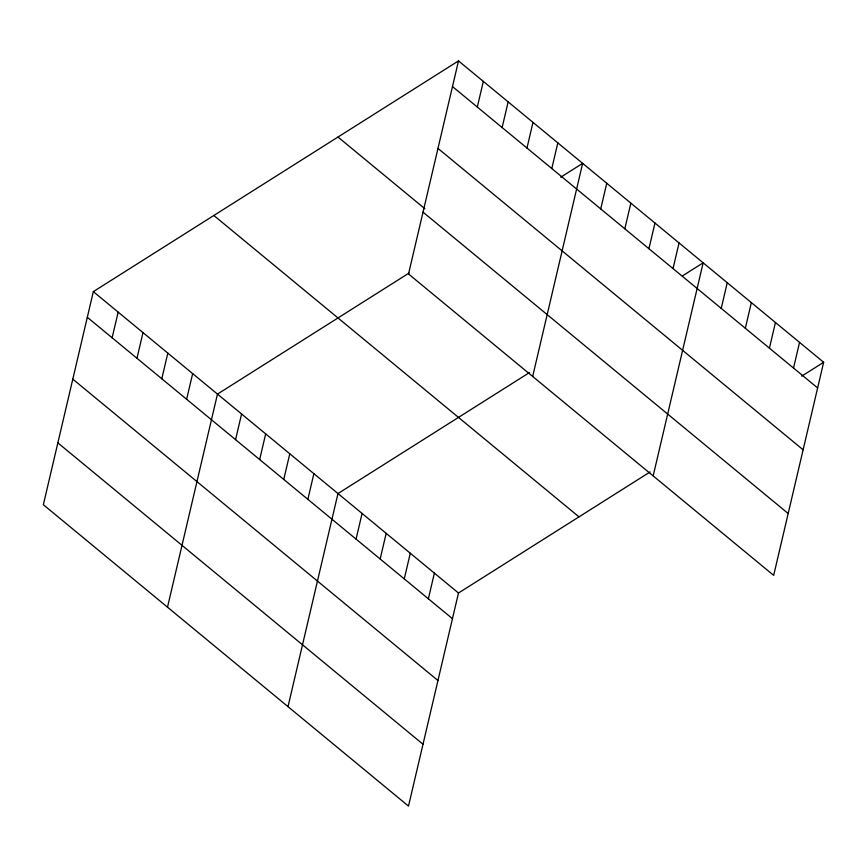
<?xml version="1.0" encoding="UTF-8"?>
<svg xmlns="http://www.w3.org/2000/svg" width="867" height="867" viewBox="0 0 867 867"><rect width="100%" height="100%" fill="white"/><g stroke="black" fill="none" stroke-linecap="round" stroke-linejoin="round"><path stroke-width="1.3" d="M458.502 60.896L408.52 273.983L773.667 575.374L823.65 362.287L458.502 60.896L93.333 291.626L43.35 504.713L408.498 806.104L458.48 593.017L650.098 471.941M112.136 337.783L118.161 312.12M136.975 358.277L142.99 332.614M161.804 378.771L167.819 353.107M186.633 399.275L192.647 373.601M167.504 607.193L217.476 394.106L409.094 273.029M235.564 439.656L241.579 413.993M259.666 459.553L265.681 433.879M283.758 479.44L289.784 453.777M307.861 499.327L313.887 473.664M288.007 706.648L337.978 493.561L529.596 372.485M356.066 539.111L362.081 513.448M477.305 107.053L483.331 81.39M380.158 559.009L386.183 533.346M502.134 127.547L508.16 101.883M404.26 578.896L410.286 553.233M526.973 148.04L532.988 122.377M428.363 598.794L434.378 573.13M551.802 168.534L557.817 142.871M532.674 376.451L582.646 163.364L560.743 177.215M600.733 208.925L606.748 183.262M624.825 228.812L630.851 203.149M648.928 248.71L654.953 223.047M673.03 268.597L679.045 242.933M653.165 475.918L703.148 262.82L682.34 275.977M721.236 308.381L727.25 282.718M745.327 328.268L751.353 302.605M769.43 348.166L775.445 322.502M793.533 368.052L799.547 342.389M801.737 376.126L823.65 362.287M452.476 86.559L817.635 387.95M437.976 148.409L803.124 449.8M337.989 137.04L424.895 208.763M423.02 212.133L788.179 513.524M213.835 215.482L578.983 516.873M93.333 291.626L458.48 593.017M87.307 317.289L452.466 618.68M72.806 379.139L437.954 680.53M57.861 442.864L423.009 744.254"/></g></svg>
